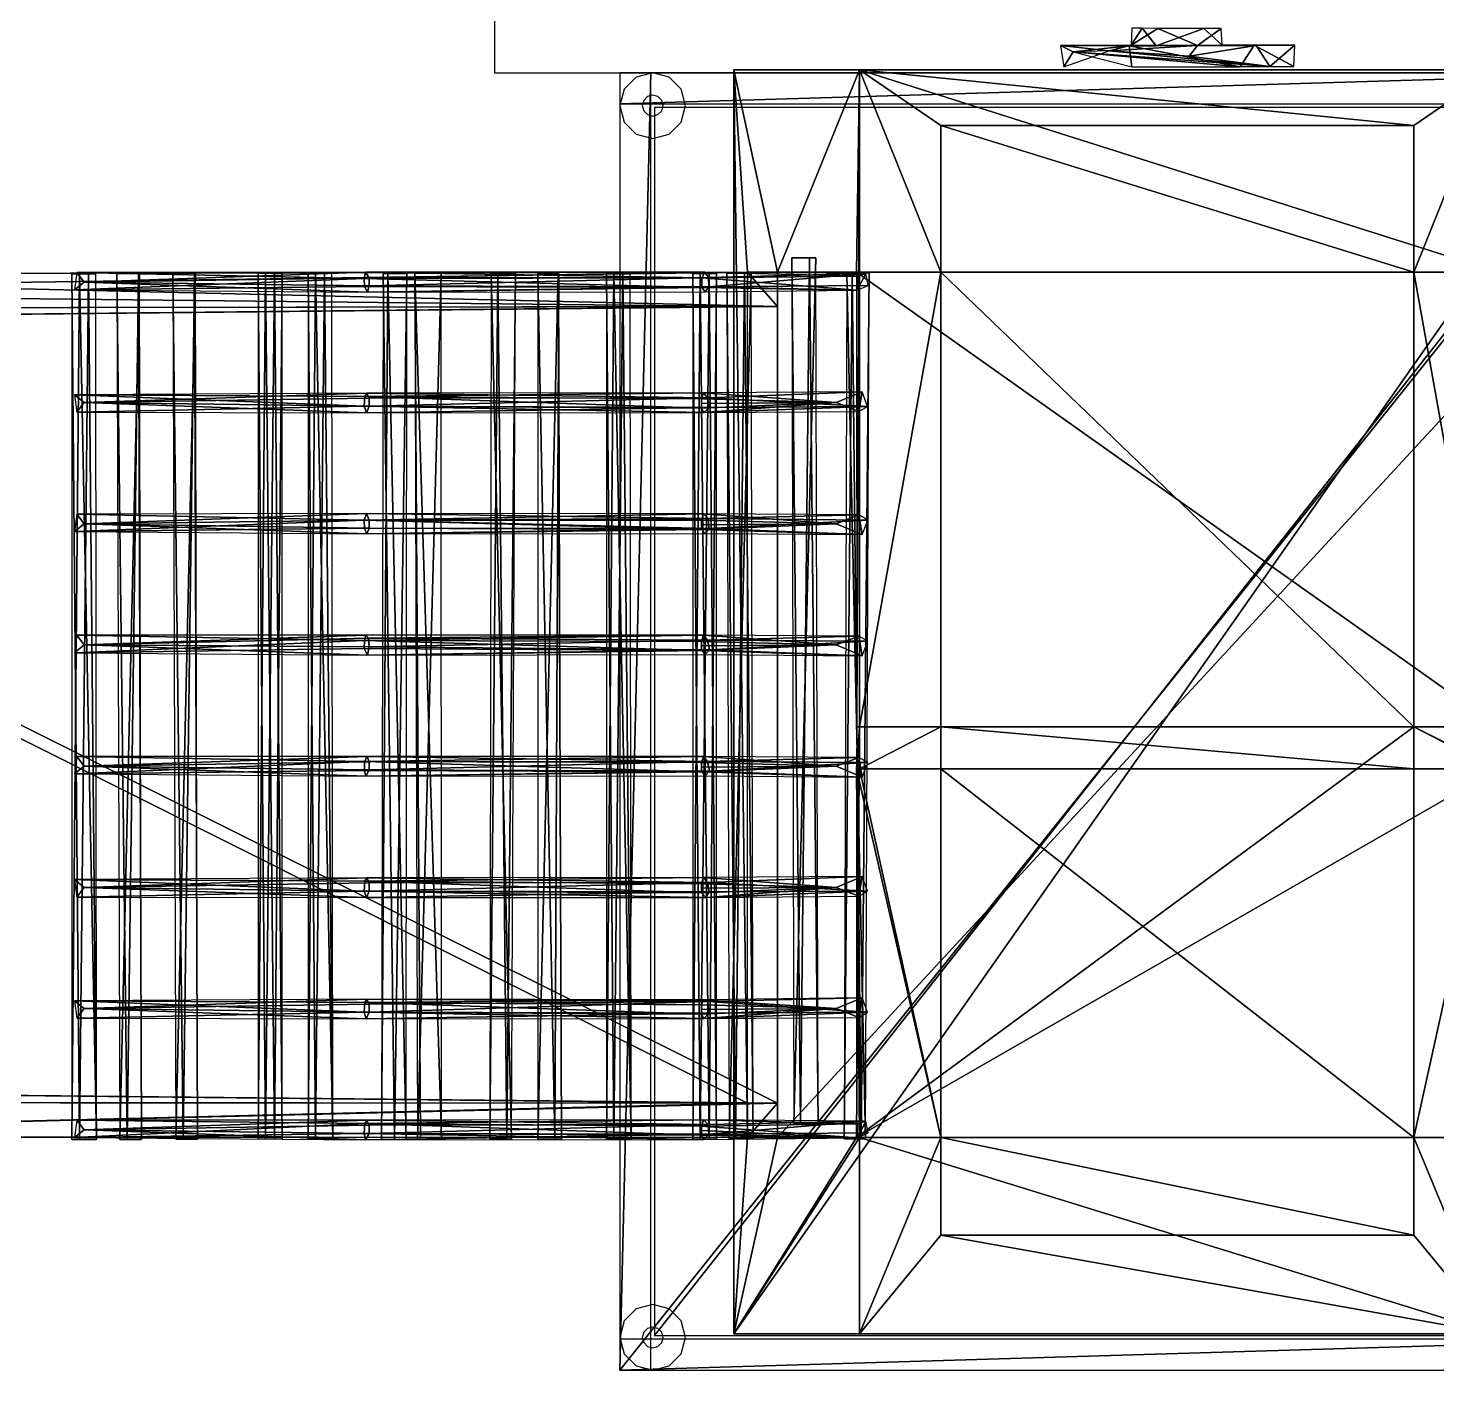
# Model space of a CAD drawing. Units: millimetres at full size, sheet at 1:50. Extents: x -9750 to 9750, y -6680 to 6675.
# Drawn here: x -2344 to -1529, y 249 to 1039 of the extents above; entities that cross this region are included whole.
import ezdxf

# ---------------------------------------------------------------- set-up
doc = ezdxf.new("R2010")
doc.units = ezdxf.units.MM
doc.header["$LTSCALE"] = 50
doc.layers.add('0-9_部品実装', color=7, linetype='Continuous')
doc.layers.add('0-A_汎用オブジェクト（実装）', color=4, linetype='Continuous')

msp = doc.modelspace()

# ---------------------------------------------------------------- wipeouts: each hides what was drawn before it
msp.add_wipeout([(-3365.77, 3792.05), (-3365.77, -1764.95), (296.23, -1764.95), (296.23, -1764.95)])

# ---------------------------------------------------------------- next in the draw order: wipeouts: each hides what was drawn before it
msp.add_wipeout([(-3365.77, 3792.05), (296.23, -1764.95), (296.23, 3792.05), (296.23, 3792.05)])

# ---------------------------------------------------------------- next in the draw order: linework, layer by layer
at = {"layer": '0-A_汎用オブジェクト（実装）'}
for p, q in [((-1999.24, 1003.96), (-2001.79, 994.46)), ((-1999.24, 1003.96), (-2001.79, 994.46)), ((-1963.79, 994.46), (-1966.33, 1003.96)), ((-1963.79, 994.46), (-1966.33, 1003.96)), ((-2001.79, 995.46), (-1401.79, 995.46)), ((-2001.79, 995.46), (-1401.79, 995.46)), ((-2001.79, 995.46), (-1401.79, 995.46)), ((-2001.79, 995.46), (-1401.79, 995.46)), ((-2001.79, 994.46), (-1999.24, 984.96)), ((-2001.79, 994.46), (-1999.24, 984.96)), ((-1987.98, 997.46), (-1988.79, 994.46)), ((-1988.79, 994.46), (-1987.98, 991.46)), ((-1985.79, 999.66), (-1987.98, 997.46)), ((-1982.79, 1000.46), (-1985.79, 999.66)), ((-1979.79, 999.66), (-1982.79, 1000.46)), ((-1979.79, 999.66), (-1982.79, 1000.46)), ((-1977.59, 997.46), (-1979.79, 999.66)), ((-1977.59, 997.46), (-1979.79, 999.66)), ((-1976.79, 994.46), (-1977.59, 997.46)), ((-1976.79, 994.46), (-1977.59, 997.46)), ((-1977.59, 991.46), (-1976.79, 994.46)), ((-1966.33, 984.96), (-1963.79, 994.46)), ((-1966.33, 984.96), (-1963.79, 994.46)), ((-1982.79, 988.46), (-1979.79, 989.27)), ((-1421.79, 993.46), (-1981.79, 993.46)), ((-1981.79, 993.46), (-1981.79, 283.46)), ((-1421.79, 993.46), (-1981.79, 993.46)), ((-1981.79, 993.46), (-1981.79, 283.46)), ((-1979.79, 989.27), (-1977.59, 991.46)), ((-1999.24, 984.96), (-1992.29, 978.01)), ((-1999.24, 984.96), (-1992.29, 978.01)), ((-1992.29, 978.01), (-1982.79, 975.46)), ((-1982.79, 975.46), (-1973.29, 978.01)), ((-1973.29, 978.01), (-1966.33, 984.96)), ((-1973.29, 978.01), (-1966.33, 984.96)), ((-1816.2, 982.9), (-1816.2, 898.28)), ((-1542.67, 898.28), (-1542.67, 982.9)), ((-1902.34, 906.53), (-1888.41, 906.53)), ((-2318.54, 897.29), (-2304.77, 897.29)), ((-2304.77, 897.29), (-2318.54, 897.29)), ((-2279.41, 897.29), (-2292.63, 897.29)), ((-2247.09, 897.39), (-2260.3, 897.39)), ((-2210.87, 897.7), (-2197.1, 897.7)), ((-2197.1, 897.7), (-2210.87, 897.7)), ((-2182, 897.7), (-2168.23, 897.7)), ((-2168.23, 897.7), (-2182, 897.7)), ((-2124.9, 897.29), (-2138.59, 897.29)), ((-2062.2, 897.39), (-2076.13, 897.39)), ((-2049.15, 897.39), (-2037.09, 897.39)), ((-2009.49, 897.39), (-1995.72, 897.39)), ((-1995.72, 897.39), (-2009.49, 897.39)), ((-1959.62, 897.39), (-1945.85, 897.39)), ((-1945.85, 897.39), (-1959.62, 897.39)), ((-1939.88, 897.7), (-1925.95, 897.7)), ((-1857.6, 897.7), (-1870.59, 897.7)), ((-1542.67, 898.28), (-1816.2, 898.28)), ((-1863.13, 635.42), (-1542.67, 635.42)), ((-1887.17, 406.17), (-1901.1, 406.17)), ((-2290.88, 396.92), (-2278.32, 396.92)), ((-2258.55, 397.03), (-2245.99, 397.03)), ((-2210.87, 397.33), (-2201.39, 397.33)), ((-2206.57, 397.33), (-2197.1, 397.33)), ((-2125.31, 396.92), (-2139.68, 396.92)), ((-2104.9, 397.02), (-2118.77, 397.02)), ((-2064.49, 397.02), (-2077, 397.02)), ((-2035.57, 397.02), (-2049.21, 397.02)), ((-1995.25, 397.02), (-2009.49, 397.02)), ((-1945.85, 397.02), (-1955.32, 397.02)), ((-1924.71, 397.33), (-1938.64, 397.33)), ((-1910.66, 397.91), (-1448.2, 397.91)), ((-1859.84, 397.33), (-1872.08, 397.33)), ((-1493.93, 397.91), (-1864.93, 397.91)), ((-1982.79, 301.46), (-1992.29, 298.92)), ((-1973.29, 298.92), (-1982.79, 301.46)), ((-1973.29, 298.92), (-1982.79, 301.46)), ((-1966.33, 291.96), (-1973.29, 298.92)), ((-1966.33, 291.96), (-1973.29, 298.92)), ((-1999.24, 291.96), (-2001.79, 282.46)), ((-1987.98, 285.46), (-1988.79, 282.46)), ((-1987.98, 285.46), (-1988.79, 282.46)), ((-1985.79, 287.66), (-1987.98, 285.46)), ((-1963.79, 282.46), (-1966.33, 291.96)), ((-1963.79, 282.46), (-1966.33, 291.96)), ((-2001.79, 282.46), (-1999.24, 272.96)), ((-1401.79, 281.46), (-2001.79, 281.46)), ((-1401.79, 281.46), (-2001.79, 281.46)), ((-2001.79, 281.46), (-2001.79, 263.46)), ((-2001.79, 281.46), (-2001.79, 263.46)), ((-2001.79, 281.46), (-2001.79, 263.46)), ((-2001.79, 281.46), (-2001.79, 263.46)), ((-1401.79, 281.46), (-2001.79, 281.46)), ((-1401.79, 281.46), (-2001.79, 281.46)), ((-1988.79, 282.46), (-1987.98, 279.46)), ((-1982.79, 276.46), (-1979.79, 277.27)), ((-1981.79, 283.46), (-1421.79, 283.46)), ((-1981.79, 283.46), (-1421.79, 283.46)), ((-1979.79, 277.27), (-1977.59, 279.46)), ((-1979.79, 277.27), (-1977.59, 279.46)), ((-1977.59, 279.46), (-1976.79, 282.46)), ((-1966.33, 272.96), (-1963.79, 282.46)), ((-1966.33, 272.96), (-1963.79, 282.46)), ((-1423, 284.52), (-1935.86, 284.52)), ((-1935.86, 284.52), (-1495.73, 284.52)), ((-1423, 284.52), (-1935.86, 284.52)), ((-1999.24, 272.96), (-1992.29, 266.01)), ((-1973.29, 266.01), (-1966.33, 272.96)), ((-1973.29, 266.01), (-1966.33, 272.96)), ((-2001.79, 263.46), (-1983.79, 263.46)), ((-2001.79, 263.46), (-1983.79, 263.46)), ((-2001.79, 263.46), (-1401.79, 263.46)), ((-2001.79, 263.46), (-1401.79, 263.46)), ((-2001.79, 263.46), (-1983.79, 263.46)), ((-2001.79, 263.46), (-1401.79, 263.46)), ((-2001.79, 263.46), (-1401.79, 263.46)), ((-2001.79, 263.46), (-1983.79, 263.46)), ((-1992.29, 266.01), (-1982.79, 263.46)), ((-1992.29, 266.01), (-1982.79, 263.46)), ((-1982.79, 263.46), (-1973.29, 266.01)), ((-1982.79, 263.46), (-1973.29, 266.01))]:
    msp.add_line(p, q, dxfattribs=at)
for points in [[(-1987.98, 997.46), (-1988.79, 994.46), (-1987.98, 991.46), (-1985.79, 989.27)], [(-1982.79, 1000.46), (-1985.79, 999.66), (-1987.98, 997.46)], [(-1979.79, 989.27), (-1977.59, 991.46), (-1976.79, 994.46)], [(-1987.98, 991.46), (-1985.79, 989.27), (-1982.79, 988.46)], [(-1985.79, 989.27), (-1982.79, 988.46), (-1979.79, 989.27)], [(-1992.29, 978.01), (-1982.79, 975.46), (-1973.29, 978.01)], [(-2304.3, 396.92), (-2304.77, 897.29), (-2309.06, 897.29), (-2304.3, 396.92), (-2318.54, 396.92)], [(-2167.77, 397.33), (-2172.53, 897.7), (-2177.71, 397.33), (-2167.77, 397.33), (-2182, 397.33)], [(-1950.14, 397.02), (-1959.62, 397.02), (-1950.14, 397.02), (-1955.32, 897.39), (-1959.62, 397.02)], [(-1864.93, 898.28), (-1448.2, 898.28), (-1910.66, 898.28)], [(-1448.2, 397.91), (-1493.93, 397.91), (-1423, 284.52), (-1448.2, 397.91), (-1864.93, 397.91)], [(-1863.13, 397.91), (-1493.93, 397.91), (-1495.73, 397.91), (-1423, 284.52), (-1493.93, 397.91)], [(-1982.79, 301.46), (-1992.29, 298.92), (-1999.24, 291.96)], [(-1992.29, 298.92), (-1999.24, 291.96), (-2001.79, 282.46)], [(-1982.79, 288.46), (-1985.79, 287.66), (-1987.98, 285.46)], [(-1979.79, 287.66), (-1982.79, 288.46), (-1985.79, 287.66)], [(-1977.59, 285.46), (-1979.79, 287.66), (-1982.79, 288.46)], [(-1976.79, 282.46), (-1977.59, 285.46), (-1979.79, 287.66)], [(-1977.59, 279.46), (-1976.79, 282.46), (-1977.59, 285.46)], [(-2001.79, 282.46), (-1999.24, 272.96), (-1992.29, 266.01)], [(-1988.79, 282.46), (-1987.98, 279.46), (-1985.79, 277.27)], [(-1987.98, 279.46), (-1985.79, 277.27), (-1982.79, 276.46)], [(-1985.79, 277.27), (-1982.79, 276.46), (-1979.79, 277.27)]]:
    msp.add_lwpolyline(points, dxfattribs=at)
for points in [[(-1421.79, 993.46), (-1981.79, 283.46), (-1421.79, 283.46)], [(-1421.79, 993.46), (-1981.79, 993.46), (-1981.79, 283.46)], [(-1421.79, 993.46), (-1981.79, 283.46), (-1421.79, 283.46)], [(-1421.79, 993.46), (-1981.79, 993.46), (-1981.79, 283.46)], [(-1542.67, 898.28), (-1816.2, 982.9), (-1816.2, 898.28)], [(-1542.67, 898.28), (-1542.67, 982.9), (-1816.2, 982.9)], [(-1897.34, 406.17), (-1892.16, 906.53), (-1902.34, 906.53)], [(-1901.1, 406.17), (-1888.41, 906.53), (-1902.34, 906.53)], [(-1897.34, 406.17), (-1902.34, 906.53), (-1901.1, 406.17)], [(-1901.1, 406.17), (-1887.17, 406.17), (-1888.41, 906.53)], [(-1887.17, 406.17), (-1892.16, 906.53), (-1897.34, 406.17)], [(-1887.17, 406.17), (-1888.41, 906.53), (-1892.16, 906.53)], [(-2728.34, 887.05), (-1927.94, 878.26), (-1927.94, 898.28)], [(-2711.27, 897.11), (-2728.34, 887.05), (-1927.94, 898.28)], [(-1910.66, 878.26), (-1910.66, 898.28), (-2711.27, 897.11)], [(-2711.27, 897.11), (-1910.66, 898.28), (-1927.94, 898.28)], [(-1910.66, 878.26), (-2711.27, 897.11), (-2711.27, 877.1)], [(-2314.24, 396.92), (-2309.06, 897.29), (-2318.54, 897.29)], [(-2314.24, 396.92), (-2318.54, 897.29), (-2318.54, 396.92)], [(-2318.54, 396.92), (-2304.3, 396.92), (-2314.24, 897.29), (-2318.54, 396.92), (-2314.24, 897.29), (-2318.54, 897.29)], [(-2311.48, 892.42), (-2315.71, 898.04), (-2317.15, 887.93)], [(-2149.54, 894.53), (-2317.15, 887.93), (-2149.4, 889.84), (-2149.54, 894.53), (-2315.71, 898.04), (-2317.15, 887.93)], [(-2148.85, 898.28), (-2315.71, 898.04), (-2311.48, 892.42)], [(-2149.54, 894.53), (-2148.85, 898.28), (-2315.71, 898.04)], [(-2304.3, 396.92), (-2309.06, 897.29), (-2314.24, 396.92)], [(-2304.3, 396.92), (-2304.77, 897.29), (-2314.24, 897.29)], [(-2148.85, 898.28), (-2311.48, 892.42), (-2146.78, 895)], [(-2290.88, 396.92), (-2279.41, 897.29), (-2292.63, 897.29)], [(-2290.88, 396.92), (-2286.57, 396.92), (-2292.63, 897.29)], [(-2286.57, 396.92), (-2280.09, 897.29), (-2292.63, 897.29)], [(-2278.32, 396.92), (-2279.41, 897.29), (-2290.88, 396.92)], [(-2286.57, 396.92), (-2278.32, 396.92), (-2280.09, 897.29)], [(-2278.32, 396.92), (-2279.41, 897.29), (-2280.09, 897.29)], [(-2258.55, 397.03), (-2247.09, 897.39), (-2260.3, 897.39)], [(-2254.25, 397.03), (-2247.77, 897.39), (-2260.3, 897.39)], [(-2258.55, 397.03), (-2254.25, 397.03), (-2260.3, 897.39)], [(-2245.99, 397.03), (-2247.09, 897.39), (-2258.55, 397.03)], [(-2254.25, 397.03), (-2245.99, 397.03), (-2247.77, 897.39)], [(-2245.99, 397.03), (-2247.09, 897.39), (-2247.77, 897.39)], [(-2206.57, 397.33), (-2201.39, 897.7), (-2210.87, 897.7)], [(-2206.57, 397.33), (-2210.87, 897.7), (-2210.87, 397.33)], [(-2210.87, 397.33), (-2206.57, 897.7), (-2210.87, 897.7)], [(-2210.87, 397.33), (-2201.39, 397.33), (-2206.57, 897.7)], [(-2197.1, 397.33), (-2201.39, 897.7), (-2206.57, 397.33)], [(-2201.39, 397.33), (-2197.1, 897.7), (-2206.57, 897.7)], [(-2197.1, 397.33), (-2197.1, 897.7), (-2201.39, 897.7)], [(-2201.39, 397.33), (-2197.1, 397.33), (-2197.1, 897.7)], [(-2177.71, 397.33), (-2172.53, 897.7), (-2182, 897.7)], [(-2177.71, 397.33), (-2182, 897.7), (-2182, 397.33)], [(-2182, 397.33), (-2167.77, 397.33), (-2177.71, 897.7)], [(-2182, 397.33), (-2177.71, 897.7), (-2182, 897.7)], [(-2167.77, 397.33), (-2168.23, 897.7), (-2177.71, 897.7)], [(-2167.77, 397.33), (-2168.23, 897.7), (-2172.53, 897.7)], [(-2148.85, 898.28), (-1954.41, 894.99), (-1952.72, 898.26), (-2148.85, 898.28), (-2149.54, 894.53), (-1954.41, 894.99)], [(-2146.78, 895), (-1950.59, 895.02), (-1952.72, 898.26), (-2146.78, 895), (-1952.72, 898.26), (-2148.85, 898.28)], [(-2131.98, 396.92), (-2138.59, 897.29), (-2139.68, 396.92)], [(-2139.68, 396.92), (-2135.98, 897.29), (-2138.59, 897.29)], [(-2139.68, 396.92), (-2125.31, 396.92), (-2135.98, 897.29)], [(-2131.98, 396.92), (-2124.9, 897.29), (-2138.59, 897.29)], [(-2125.31, 396.92), (-2124.9, 897.29), (-2135.98, 897.29)], [(-2125.31, 396.92), (-2124.9, 897.29), (-2131.98, 396.92)], [(-2104.9, 397.02), (-2120.3, 897.39), (-2117.13, 397.02)], [(-2104.9, 397.02), (-2105.12, 897.39), (-2120.3, 897.39)], [(-2118.77, 397.02), (-2105.12, 897.39), (-2120.3, 897.39)], [(-2117.13, 397.02), (-2120.3, 897.39), (-2118.77, 397.02)], [(-2118.77, 397.02), (-2104.9, 397.02), (-2105.12, 897.39)], [(-2076.13, 897.39), (-2077, 397.02), (-2064.49, 397.02)], [(-2077, 397.02), (-2072.37, 897.39), (-2076.13, 897.39)], [(-2077, 397.02), (-2067.2, 397.02), (-2072.37, 897.39)], [(-2064.49, 397.02), (-2062.2, 897.39), (-2076.13, 897.39)], [(-2067.2, 397.02), (-2064.49, 397.02), (-2062.2, 897.39), (-2067.2, 397.02), (-2062.2, 897.39), (-2072.37, 897.39)], [(-2039.34, 397.02), (-2037.09, 897.39), (-2049.15, 897.39), (-2039.34, 397.02), (-2049.15, 897.39), (-2049.21, 397.02)], [(-2049.21, 397.02), (-2035.57, 397.02), (-2037.36, 897.39)], [(-2049.21, 397.02), (-2037.36, 897.39), (-2049.15, 897.39)], [(-2037.09, 897.39), (-2039.34, 397.02), (-2035.57, 397.02)], [(-2035.57, 397.02), (-2037.09, 897.39), (-2037.36, 897.39)], [(-2005.19, 397.02), (-2000.02, 897.39), (-2009.49, 897.39)], [(-2005.19, 397.02), (-2009.49, 897.39), (-2009.49, 397.02)], [(-2009.49, 397.02), (-1995.25, 397.02), (-2005.2, 897.39), (-2009.49, 397.02), (-2005.2, 897.39), (-2009.49, 897.39)], [(-1995.25, 397.02), (-1995.72, 897.39), (-2005.2, 897.39)], [(-1995.25, 397.02), (-2000.02, 897.39), (-2005.19, 397.02)], [(-1995.25, 397.02), (-1995.72, 897.39), (-2000.02, 897.39)], [(-1955.32, 397.02), (-1950.14, 897.39), (-1959.62, 897.39)], [(-1955.32, 397.02), (-1959.62, 897.39), (-1959.62, 397.02)], [(-1959.62, 397.02), (-1955.32, 897.39), (-1959.62, 897.39)], [(-1945.85, 397.02), (-1950.14, 897.39), (-1955.32, 397.02)], [(-1950.14, 397.02), (-1945.85, 897.39), (-1955.32, 897.39)], [(-1864.46, 895.91), (-1952.72, 898.26), (-1954.41, 894.99)], [(-1864.61, 887.7), (-1864.46, 895.91), (-1954.41, 894.99)], [(-1859.51, 897.43), (-1952.72, 898.26), (-1950.59, 895.02), (-1859.51, 897.43), (-1950.59, 895.02), (-1950.42, 889.79)], [(-1864.46, 895.91), (-1859.51, 897.43), (-1952.72, 898.26)], [(-1858.24, 890.57), (-1859.51, 897.43), (-1950.42, 889.79)], [(-1945.85, 397.02), (-1945.85, 897.39), (-1950.14, 897.39)], [(-1950.14, 397.02), (-1945.85, 397.02), (-1945.85, 897.39)], [(-1934.88, 397.33), (-1929.7, 897.7), (-1939.88, 897.7)], [(-1934.88, 397.33), (-1939.88, 897.7), (-1938.64, 397.33)], [(-1938.64, 397.33), (-1925.95, 897.7), (-1939.88, 897.7), (-1938.64, 397.33), (-1924.71, 397.33), (-1925.95, 897.7)], [(-1924.71, 397.33), (-1929.7, 897.7), (-1934.88, 397.33)], [(-1924.71, 397.33), (-1925.95, 897.7), (-1929.7, 897.7)], [(-1910.66, 878.26), (-1927.94, 898.28), (-1927.94, 878.26)], [(-1910.66, 878.26), (-1910.66, 898.28), (-1927.94, 898.28)], [(-1448.2, 898.28), (-1910.66, 397.91), (-1448.2, 397.91)], [(-1448.2, 898.28), (-1910.66, 898.28), (-1910.66, 397.91)], [(-1859.84, 397.33), (-1857.6, 897.7), (-1870.59, 897.7), (-1859.84, 397.33), (-1870.59, 897.7), (-1872.08, 397.33)], [(-1872.08, 397.33), (-1862.35, 397.33), (-1867.53, 897.7)], [(-1872.08, 397.33), (-1867.53, 897.7), (-1870.59, 897.7)], [(-1862.35, 397.33), (-1857.6, 897.7), (-1867.53, 897.7)], [(-1493.93, 635.42), (-1864.93, 898.28), (-1864.8, 635.42), (-1493.93, 635.42), (-1493.93, 898.28), (-1864.93, 898.28)], [(-1859.51, 897.43), (-1864.61, 887.7), (-1858.24, 890.57), (-1859.51, 897.43), (-1864.46, 895.91), (-1864.61, 887.7)], [(-1863.13, 635.42), (-1816.2, 635.42), (-1816.2, 898.28)], [(-1862.35, 397.33), (-1859.84, 397.33), (-1857.6, 897.7)], [(-1542.67, 635.42), (-1542.67, 898.28), (-1816.2, 898.28)], [(-1542.67, 635.42), (-1816.2, 898.28), (-1816.2, 635.42)], [(-1542.67, 898.28), (-1542.67, 635.42), (-1495.73, 635.42)], [(-2147.65, 886.56), (-2146.73, 890.31), (-2311.48, 892.42), (-2147.65, 886.56), (-1950.42, 889.79), (-2146.73, 890.31), (-2147.65, 886.56), (-1952.47, 886.9), (-1950.42, 889.79), (-2147.65, 886.56), (-2311.48, 892.42), (-2317.15, 887.93)], [(-2149.4, 889.84), (-2317.15, 887.93), (-2147.65, 886.56)], [(-2146.78, 895), (-2311.48, 892.42), (-2146.73, 890.31)], [(-2149.54, 894.53), (-1954.39, 889.24), (-1954.41, 894.99)], [(-2149.54, 894.53), (-2149.4, 889.84), (-1954.39, 889.24)], [(-1954.39, 889.24), (-2149.4, 889.84), (-2147.65, 886.56)], [(-1954.39, 889.24), (-2147.65, 886.56), (-1952.47, 886.9)], [(-2146.73, 890.31), (-1950.59, 895.02), (-2146.78, 895)], [(-2146.73, 890.31), (-1950.42, 889.79), (-1950.59, 895.02)], [(-1864.61, 887.7), (-1954.41, 894.99), (-1954.39, 889.24)], [(-1864.61, 887.7), (-1954.39, 889.24), (-1952.47, 886.9)], [(-1950.42, 889.79), (-1952.47, 886.9), (-1864.61, 887.7)], [(-1950.42, 889.79), (-1864.61, 887.7), (-1858.24, 890.57)], [(-1927.94, 878.26), (-2728.34, 887.05), (-2711.27, 877.1)], [(-1927.95, 417.92), (-1927.94, 878.26), (-2827.23, 868.78)], [(-1927.94, 878.26), (-2814.08, 869.18), (-2827.23, 868.78)], [(-1910.67, 417.92), (-1910.66, 878.26), (-2814.08, 869.18)], [(-1927.94, 878.26), (-2814.08, 869.18), (-1910.66, 878.26)], [(-1927.94, 878.26), (-2711.27, 877.1), (-1910.66, 878.26)], [(-1927.95, 417.92), (-2827.23, 868.78), (-2827.1, 427.34)], [(-1910.67, 417.92), (-1927.95, 417.92), (-1927.94, 397.91), (-1910.67, 417.92), (-2814.08, 869.18), (-2814.6, 427.18)], [(-2147.99, 828.32), (-2149.27, 826.37), (-1953.43, 828.49), (-2147.99, 828.32), (-2317.15, 827.29), (-2149.27, 826.37)], [(-2147.99, 828.32), (-2311.48, 822.81), (-2146.78, 825.38), (-2147.99, 828.32), (-2317.15, 827.29), (-2311.48, 822.81)], [(-2311.48, 822.81), (-2317.15, 827.29), (-2315.71, 817.18)], [(-2149.54, 820.7), (-2315.71, 817.18), (-2148.28, 816.96), (-2149.54, 820.7), (-2149.27, 826.37), (-2317.15, 827.29)], [(-2149.54, 820.7), (-2317.15, 827.29), (-2315.71, 817.18)], [(-2148.28, 816.96), (-2311.48, 822.81), (-2315.71, 817.18), (-2148.28, 816.96), (-2146.73, 820.7), (-2311.48, 822.81)], [(-2146.78, 825.38), (-2311.48, 822.81), (-2146.73, 820.7)], [(-1954.48, 819.64), (-2149.27, 826.37), (-2149.54, 820.7)], [(-1954.49, 824.91), (-1953.43, 828.49), (-2149.27, 826.37)], [(-1954.48, 819.64), (-1954.49, 824.91), (-2149.27, 826.37)], [(-1953.43, 828.49), (-2147.99, 828.32), (-1951.01, 825.6)], [(-1951.01, 825.6), (-2147.99, 828.32), (-2146.78, 825.38)], [(-1951.01, 825.6), (-2146.78, 825.38), (-2146.73, 820.7)], [(-1950.03, 819.99), (-1951.01, 825.6), (-2146.73, 820.7)], [(-1876.66, 822.81), (-1954.49, 824.91), (-1954.65, 822.3)], [(-1876.66, 822.81), (-1954.65, 822.3), (-1954.48, 819.64)], [(-1876.66, 822.81), (-1953.43, 828.49), (-1954.49, 824.91)], [(-1876.66, 822.81), (-1954.48, 819.64), (-1953.17, 817.09)], [(-1861.65, 829.09), (-1953.43, 828.49), (-1951.01, 825.6)], [(-1876.66, 822.81), (-1861.65, 829.09), (-1953.43, 828.49)], [(-1876.66, 822.81), (-1953.17, 817.09), (-1863.57, 817.72)], [(-1861.65, 829.09), (-1951.01, 825.6), (-1858.51, 820.64)], [(-1858.51, 820.64), (-1951.01, 825.6), (-1950.03, 819.99)], [(-1863.57, 817.72), (-1861.65, 829.09), (-1876.66, 822.81)], [(-1863.57, 817.72), (-1858.51, 820.64), (-1861.65, 829.09)], [(-2149.54, 820.7), (-2148.28, 816.96), (-1953.17, 817.09)], [(-2149.54, 820.7), (-1953.17, 817.09), (-1954.48, 819.64)], [(-1950.03, 819.99), (-2146.73, 820.7), (-2148.28, 816.96)], [(-1953.17, 817.09), (-1950.03, 819.99), (-2148.28, 816.96)], [(-1858.51, 820.64), (-1950.03, 819.99), (-1953.17, 817.09)], [(-1863.57, 817.72), (-1858.51, 820.64), (-1953.17, 817.09)], [(-2311.48, 752.75), (-2315.71, 758.37), (-2317.15, 748.26)], [(-2149.54, 754.86), (-2315.71, 758.37), (-2317.15, 748.26)], [(-2148.25, 758.6), (-2311.48, 752.75), (-2146.73, 754.86), (-2148.25, 758.6), (-2315.71, 758.37), (-2311.48, 752.75)], [(-2149.54, 754.86), (-2148.25, 758.6), (-2315.71, 758.37)], [(-1953.43, 758.44), (-2148.25, 758.6), (-2149.54, 754.86)], [(-1954.49, 754.85), (-1953.43, 758.44), (-2149.54, 754.86)], [(-1950.68, 755.83), (-2148.25, 758.6), (-2146.73, 754.86)], [(-1953.43, 758.44), (-2148.25, 758.6), (-1950.68, 755.83)], [(-1876.66, 752.75), (-1953.43, 758.44), (-1954.49, 754.85)], [(-1876.66, 752.75), (-1863.57, 757.84), (-1953.43, 758.44)], [(-1863.57, 757.84), (-1953.43, 758.44), (-1950.68, 755.83)], [(-1863.57, 757.84), (-1950.68, 755.83), (-1858.49, 754.92)], [(-1876.66, 752.75), (-1861.65, 746.47), (-1863.57, 757.84)], [(-1858.49, 754.92), (-1863.57, 757.84), (-1861.65, 746.47)], [(-2149.54, 754.86), (-2317.15, 748.26), (-2149.4, 750.17)], [(-2148.09, 746.91), (-1952.47, 747.23), (-1950.42, 750.12), (-2148.09, 746.91), (-2311.48, 752.75), (-2317.15, 748.26), (-2148.09, 746.91), (-2146.78, 750.18), (-2311.48, 752.75), (-2148.09, 746.91), (-1950.42, 750.12), (-2146.78, 750.18)], [(-2149.4, 750.17), (-2317.15, 748.26), (-2148.09, 746.91)], [(-2146.78, 750.18), (-2146.73, 754.86), (-2311.48, 752.75)], [(-2149.54, 754.86), (-2149.4, 750.17), (-1954.48, 749.47)], [(-2149.54, 754.86), (-1954.48, 749.47), (-1954.49, 754.85)], [(-1954.48, 749.47), (-2149.4, 750.17), (-2148.09, 746.91)], [(-1954.48, 749.47), (-2148.09, 746.91), (-1952.47, 747.23)], [(-1950.42, 750.12), (-2146.73, 754.86), (-2146.78, 750.18)], [(-1950.68, 755.83), (-2146.73, 754.86), (-1950.42, 750.12)], [(-1876.66, 752.75), (-1954.49, 754.85), (-1954.65, 752.24)], [(-1876.66, 752.75), (-1954.65, 752.24), (-1954.48, 749.47)], [(-1876.66, 752.75), (-1954.48, 749.47), (-1861.65, 746.47)], [(-1861.65, 746.47), (-1954.48, 749.47), (-1952.47, 747.23), (-1861.65, 746.47), (-1950.42, 750.12), (-1952.47, 747.23)], [(-1858.49, 754.92), (-1950.68, 755.83), (-1950.42, 750.12)], [(-1861.65, 746.47), (-1858.49, 754.92), (-1950.42, 750.12)], [(-2311.48, 682.69), (-2315.71, 688.31), (-2317.15, 678.21)], [(-2149.4, 685.27), (-2315.71, 688.31), (-2317.15, 678.21)], [(-2149.54, 680.59), (-2149.4, 685.27), (-2317.15, 678.21), (-2149.54, 680.59), (-2317.15, 678.21), (-2147.59, 676.85)], [(-2311.48, 682.69), (-2148.71, 688.38), (-2315.71, 688.31), (-2311.48, 682.69), (-2147.12, 686.61), (-2148.71, 688.38)], [(-2149.4, 685.27), (-2148.71, 688.38), (-2315.71, 688.31)], [(-2147.12, 686.61), (-2311.48, 682.69), (-2146.62, 681.6)], [(-1954.48, 679.41), (-2149.4, 685.27), (-2149.54, 680.59)], [(-1953.43, 688.38), (-2148.71, 688.38), (-2149.4, 685.27)], [(-1954.49, 684.8), (-1953.43, 688.38), (-2149.4, 685.27)], [(-1954.48, 679.41), (-1954.49, 684.8), (-2149.4, 685.27)], [(-1953.43, 688.38), (-2148.71, 688.38), (-2147.12, 686.61), (-1953.43, 688.38), (-2147.12, 686.61), (-1951.01, 685.49)], [(-1951.01, 685.49), (-2147.12, 686.61), (-2146.62, 681.6)], [(-1950.03, 679.88), (-1951.01, 685.49), (-2146.62, 681.6)], [(-1876.66, 682.69), (-1954.49, 684.8), (-1954.65, 682.19)], [(-1876.66, 682.69), (-1953.43, 688.38), (-1954.49, 684.8)], [(-1863.57, 687.78), (-1953.43, 688.38), (-1951.01, 685.49)], [(-1876.66, 682.69), (-1863.57, 687.78), (-1953.43, 688.38)], [(-1863.57, 687.78), (-1951.01, 685.49), (-1858.49, 684.86)], [(-1858.49, 684.86), (-1951.01, 685.49), (-1950.03, 679.88)], [(-1861.65, 676.41), (-1858.49, 684.86), (-1950.03, 679.88)], [(-1876.66, 682.69), (-1861.65, 676.41), (-1863.57, 687.78)], [(-1858.49, 684.86), (-1863.57, 687.78), (-1861.65, 676.41)], [(-2147.59, 676.85), (-2311.48, 682.69), (-2317.15, 678.21)], [(-2147.59, 676.85), (-2146.62, 681.6), (-2311.48, 682.69)], [(-1954.48, 679.41), (-2149.54, 680.59), (-2147.59, 676.85)], [(-1950.03, 679.88), (-2146.62, 681.6), (-2147.59, 676.85)], [(-1952.47, 677.18), (-1950.03, 679.88), (-2147.59, 676.85)], [(-1954.48, 679.41), (-2147.59, 676.85), (-1952.47, 677.18)], [(-1876.66, 682.69), (-1954.65, 682.19), (-1954.48, 679.41)], [(-1876.66, 682.69), (-1954.48, 679.41), (-1861.65, 676.41)], [(-1861.65, 676.41), (-1954.48, 679.41), (-1952.47, 677.18)], [(-1861.65, 676.41), (-1950.03, 679.88), (-1952.47, 677.18)], [(-1863.13, 635.42), (-1864.93, 611.19), (-1864.93, 397.91)], [(-1863.13, 611.19), (-1863.13, 635.42), (-1864.93, 611.19)], [(-1864.93, 611.19), (-1863.13, 635.42), (-1864.8, 635.42)], [(-1542.67, 635.42), (-1863.13, 635.42), (-1864.93, 397.91)], [(-1864.93, 397.91), (-1493.93, 611.19), (-1542.67, 635.42)], [(-1863.13, 611.19), (-1816.2, 635.42), (-1863.13, 635.42)], [(-1863.13, 611.19), (-1816.2, 611.19), (-1816.2, 635.42)], [(-1542.67, 611.19), (-1816.2, 635.42), (-1816.2, 611.19), (-1542.67, 611.19), (-1542.67, 635.42), (-1816.2, 635.42)], [(-1493.93, 611.19), (-1495.73, 635.42), (-1542.67, 635.42)], [(-1542.67, 635.42), (-1495.73, 611.19), (-1495.73, 635.42)], [(-1542.67, 635.42), (-1542.67, 611.19), (-1495.73, 611.19)], [(-2149.44, 615.33), (-2147.78, 618.33), (-2315.71, 618.26), (-2149.44, 615.33), (-2315.71, 618.26), (-2317.15, 608.15), (-2149.44, 615.33), (-2317.15, 608.15), (-2149.4, 610.06)], [(-2311.48, 612.64), (-2315.71, 618.26), (-2317.15, 608.15)], [(-2148.62, 606.8), (-2311.48, 612.64), (-2317.15, 608.15)], [(-2147.78, 618.33), (-2315.71, 618.26), (-2311.48, 612.64)], [(-2147.78, 618.33), (-2311.48, 612.64), (-2146.78, 615.21)], [(-2146.78, 615.21), (-2311.48, 612.64), (-2146.73, 610.53)], [(-2148.62, 606.8), (-1950.03, 609.82), (-2146.73, 610.53), (-2148.62, 606.8), (-2146.73, 610.53), (-2311.48, 612.64)], [(-1953.43, 618.32), (-2147.78, 618.33), (-2149.44, 615.33)], [(-1954.49, 614.74), (-1953.43, 618.32), (-2149.44, 615.33)], [(-2149.44, 615.33), (-2149.4, 610.06), (-1954.48, 609.35)], [(-2149.44, 615.33), (-1954.48, 609.35), (-1954.49, 614.74)], [(-1951.01, 615.43), (-2147.78, 618.33), (-2146.78, 615.21)], [(-1953.43, 618.32), (-2147.78, 618.33), (-1951.01, 615.43)], [(-1951.01, 615.43), (-2146.78, 615.21), (-2146.73, 610.53)], [(-1950.03, 609.82), (-1951.01, 615.43), (-2146.73, 610.53)], [(-1876.66, 612.64), (-1954.49, 614.74), (-1954.65, 612.13)], [(-1876.66, 612.64), (-1954.65, 612.13), (-1954.48, 609.35)], [(-1876.66, 612.64), (-1953.43, 618.32), (-1954.49, 614.74)], [(-1876.66, 612.64), (-1954.48, 609.35), (-1861.65, 606.36)], [(-1863.57, 617.72), (-1953.43, 618.32), (-1951.01, 615.43)], [(-1876.66, 612.64), (-1863.57, 617.72), (-1953.43, 618.32)], [(-1861.65, 606.36), (-1858.49, 614.81), (-1950.03, 609.82), (-1861.65, 606.36), (-1950.03, 609.82), (-1952.47, 607.12)], [(-1863.57, 617.72), (-1951.01, 615.43), (-1858.49, 614.81)], [(-1858.49, 614.81), (-1951.01, 615.43), (-1950.03, 609.82)], [(-1876.66, 612.64), (-1861.65, 606.36), (-1863.57, 617.72)], [(-1864.93, 397.91), (-1493.93, 397.91), (-1493.93, 611.19)], [(-1864.93, 611.19), (-1864.93, 397.91), (-1863.13, 397.91)], [(-1816.2, 397.91), (-1864.93, 611.19), (-1863.13, 397.91)], [(-1816.2, 397.91), (-1863.13, 611.19), (-1864.93, 611.19)], [(-1858.49, 614.81), (-1863.57, 617.72), (-1861.65, 606.36)], [(-1816.2, 397.91), (-1816.2, 611.19), (-1863.13, 611.19)], [(-1542.67, 397.91), (-1816.2, 611.19), (-1816.2, 397.91), (-1542.67, 397.91), (-1542.67, 611.19), (-1816.2, 611.19)], [(-1495.73, 611.19), (-1542.67, 397.91), (-1495.73, 397.91)], [(-1495.73, 611.19), (-1542.67, 611.19), (-1542.67, 397.91)], [(-2149.4, 610.06), (-2317.15, 608.15), (-2148.62, 606.8)], [(-1954.48, 609.35), (-2149.4, 610.06), (-2148.62, 606.8)], [(-2148.62, 606.8), (-1952.47, 607.12), (-1950.03, 609.82)], [(-1954.48, 609.35), (-2148.62, 606.8), (-1952.47, 607.12)], [(-1861.65, 606.36), (-1954.48, 609.35), (-1952.47, 607.12)], [(-2147.97, 548.09), (-2317.15, 547.07), (-2311.48, 542.58)], [(-2147.97, 548.09), (-2317.15, 547.07), (-2149.27, 546.14)], [(-2311.48, 542.58), (-2317.15, 547.07), (-2315.71, 536.96)], [(-2149.54, 540.47), (-2149.27, 546.14), (-2317.15, 547.07)], [(-2149.54, 540.47), (-2317.15, 547.07), (-2315.71, 536.96)], [(-2147.97, 548.09), (-2311.48, 542.58), (-2146.78, 545.16)], [(-1954.48, 539.42), (-2149.27, 546.14), (-2149.54, 540.47)], [(-2147.97, 548.09), (-2149.27, 546.14), (-1953.43, 548.27)], [(-1954.49, 544.68), (-1953.43, 548.27), (-2149.27, 546.14)], [(-1954.48, 539.42), (-1954.49, 544.68), (-2149.27, 546.14)], [(-1953.43, 548.27), (-2147.97, 548.09), (-1951.01, 545.38)], [(-1951.01, 545.38), (-2147.97, 548.09), (-2146.78, 545.16)], [(-1876.66, 542.58), (-1953.43, 548.27), (-1954.49, 544.68)], [(-1861.65, 548.86), (-1953.43, 548.27), (-1951.01, 545.38)], [(-1876.66, 542.58), (-1861.65, 548.86), (-1953.43, 548.27)], [(-1861.65, 548.86), (-1951.01, 545.38), (-1858.51, 540.42)], [(-1863.57, 537.5), (-1861.65, 548.86), (-1876.66, 542.58)], [(-1863.57, 537.5), (-1858.51, 540.42), (-1861.65, 548.86)], [(-2148.25, 536.73), (-2311.48, 542.58), (-2315.71, 536.96)], [(-2149.54, 540.47), (-2315.71, 536.96), (-2148.25, 536.73)], [(-2146.78, 545.16), (-2311.48, 542.58), (-2146.73, 540.47)], [(-2148.25, 536.73), (-2146.73, 540.47), (-2311.48, 542.58)], [(-2149.54, 540.47), (-1951.86, 536.75), (-1954.48, 539.42)], [(-2149.54, 540.47), (-2148.25, 536.73), (-1951.86, 536.75)], [(-1950.19, 539.92), (-2146.73, 540.47), (-2148.25, 536.73)], [(-1951.86, 536.75), (-1950.19, 539.92), (-2148.25, 536.73)], [(-1951.01, 545.38), (-2146.78, 545.16), (-2146.73, 540.47)], [(-1950.19, 539.92), (-1951.01, 545.38), (-2146.73, 540.47)], [(-1876.66, 542.58), (-1954.49, 544.68), (-1954.65, 542.08)], [(-1876.66, 542.58), (-1954.65, 542.08), (-1954.48, 539.42)], [(-1876.66, 542.58), (-1954.48, 539.42), (-1951.86, 536.75)], [(-1858.51, 540.42), (-1951.01, 545.38), (-1950.19, 539.92), (-1858.51, 540.42), (-1950.19, 539.92), (-1951.86, 536.75)], [(-1876.66, 542.58), (-1951.86, 536.75), (-1863.57, 537.5)], [(-1863.57, 537.5), (-1858.51, 540.42), (-1951.86, 536.75)], [(-2147.97, 478.04), (-2317.15, 477.01), (-2311.48, 472.53), (-2147.97, 478.04), (-2311.48, 472.53), (-2146.78, 475.1)], [(-2147.97, 478.04), (-2317.15, 477.01), (-2149.27, 476.09)], [(-2311.48, 472.53), (-2317.15, 477.01), (-2315.71, 466.91)], [(-2149.54, 470.42), (-2149.27, 476.09), (-2317.15, 477.01)], [(-2149.54, 470.42), (-2317.15, 477.01), (-2315.71, 466.91)], [(-2148.41, 466.68), (-2311.48, 472.53), (-2315.71, 466.91)], [(-2146.78, 475.1), (-2311.48, 472.53), (-2146.73, 470.42)], [(-2148.41, 466.68), (-2146.73, 470.42), (-2311.48, 472.53)], [(-1954.48, 469.36), (-2149.27, 476.09), (-2149.54, 470.42)], [(-2147.97, 478.04), (-2149.27, 476.09), (-1953.66, 477.54)], [(-1954.49, 474.63), (-1953.66, 477.54), (-2149.27, 476.09)], [(-1954.48, 469.36), (-1954.49, 474.63), (-2149.27, 476.09)], [(-1950.89, 476.57), (-2147.97, 478.04), (-2146.78, 475.1)], [(-1950.89, 476.57), (-1953.66, 477.54), (-2147.97, 478.04)], [(-2146.73, 470.42), (-1950.42, 469.9), (-1950.89, 476.57), (-2146.73, 470.42), (-1950.89, 476.57), (-2146.78, 475.1)], [(-1876.66, 472.53), (-1954.48, 469.36), (-1953.17, 466.81), (-1876.66, 472.53), (-1953.66, 477.54), (-1954.49, 474.63), (-1876.66, 472.53), (-1954.65, 472.02), (-1954.48, 469.36)], [(-1876.66, 472.53), (-1954.49, 474.63), (-1954.65, 472.02)], [(-1876.66, 472.53), (-1861.65, 478.81), (-1953.66, 477.54)], [(-1950.89, 476.57), (-1861.65, 478.81), (-1953.66, 477.54)], [(-1876.66, 472.53), (-1953.17, 466.81), (-1863.57, 467.44)], [(-1861.65, 478.81), (-1950.89, 476.57), (-1858.51, 470.36)], [(-1858.51, 470.36), (-1950.89, 476.57), (-1950.42, 469.9)], [(-1863.57, 467.44), (-1861.65, 478.81), (-1876.66, 472.53), (-1863.57, 467.44), (-1858.51, 470.36), (-1861.65, 478.81)], [(-2149.54, 470.42), (-2315.71, 466.91), (-2148.41, 466.68)], [(-2149.54, 470.42), (-1953.17, 466.81), (-1954.48, 469.36)], [(-2149.54, 470.42), (-2148.41, 466.68), (-1953.17, 466.81)], [(-1950.42, 469.9), (-2146.73, 470.42), (-2148.41, 466.68)], [(-1953.17, 466.81), (-1950.42, 469.9), (-2148.41, 466.68)], [(-1858.51, 470.36), (-1950.42, 469.9), (-1953.17, 466.81)], [(-1863.57, 467.44), (-1858.51, 470.36), (-1953.17, 466.81)], [(-1927.95, 417.92), (-2827.1, 427.34), (-2814.6, 427.18)], [(-1927.95, 417.92), (-1910.67, 417.92), (-2814.6, 427.18)], [(-1927.95, 417.92), (-2708.38, 418.51), (-2723.36, 418.26)], [(-1927.95, 417.92), (-2723.36, 418.26), (-2723.35, 398.25)], [(-1927.95, 417.92), (-2723.35, 398.25), (-1927.94, 397.91)], [(-1927.95, 417.92), (-1910.67, 417.92), (-2708.38, 418.51)], [(-1910.67, 417.92), (-2708.38, 418.51), (-2708.37, 398.49)], [(-1910.67, 417.92), (-2708.37, 398.49), (-1910.66, 397.91)], [(-1910.67, 417.92), (-1927.94, 397.91), (-1910.66, 397.91)], [(-2311.48, 402.47), (-2315.71, 408.09), (-2317.15, 397.98)], [(-2149.27, 406.03), (-2315.71, 408.09), (-2317.15, 397.98)], [(-2147.99, 407.98), (-2315.71, 408.09), (-2149.27, 406.03), (-2147.99, 407.98), (-2149.27, 406.03), (-1953.43, 408.16)], [(-2147.99, 407.98), (-2315.71, 408.09), (-2311.48, 402.47), (-2147.99, 407.98), (-2311.48, 402.47), (-2146.78, 405.05)], [(-1954.49, 404.57), (-1953.43, 408.16), (-2149.27, 406.03)], [(-1953.43, 408.16), (-2147.99, 407.98), (-1950.68, 405.55)], [(-1950.68, 405.55), (-2147.99, 407.98), (-2146.78, 405.05)], [(-1864.46, 405.96), (-1859.51, 407.48), (-1953.43, 408.16), (-1864.46, 405.96), (-1953.43, 408.16), (-1954.49, 404.57)], [(-1859.51, 407.48), (-1953.43, 408.16), (-1950.68, 405.55)], [(-1859.51, 407.48), (-1950.68, 405.55), (-1950.42, 399.84)], [(-1858.24, 400.62), (-1859.51, 407.48), (-1950.42, 399.84)], [(-1859.51, 407.48), (-1864.46, 405.96), (-1864.61, 397.75)], [(-1859.51, 407.48), (-1864.61, 397.75), (-1858.24, 400.62)], [(-2149.54, 400.36), (-1953.17, 396.76), (-1954.48, 399.31), (-2149.54, 400.36), (-2148.84, 396.61), (-1953.17, 396.76), (-2149.54, 400.36), (-2149.27, 406.03), (-2317.15, 397.98)], [(-2148.84, 396.61), (-2146.73, 400.36), (-2311.48, 402.47), (-2148.84, 396.61), (-2311.48, 402.47), (-2317.15, 397.98)], [(-2149.54, 400.36), (-2317.15, 397.98), (-2148.84, 396.61)], [(-2146.78, 405.05), (-2311.48, 402.47), (-2146.73, 400.36)], [(-1954.48, 399.31), (-2149.27, 406.03), (-2149.54, 400.36)], [(-1954.48, 399.31), (-1954.49, 404.57), (-2149.27, 406.03)], [(-1950.42, 399.84), (-2146.73, 400.36), (-2148.84, 396.61)], [(-1953.17, 396.76), (-1950.42, 399.84), (-2148.84, 396.61)], [(-2146.73, 400.36), (-1950.68, 405.55), (-2146.78, 405.05), (-2146.73, 400.36), (-1950.42, 399.84), (-1950.68, 405.55)], [(-1954.49, 404.57), (-1954.65, 401.97), (-1864.61, 397.75)], [(-1864.61, 397.75), (-1954.65, 401.97), (-1954.48, 399.31)], [(-1954.49, 404.57), (-1864.61, 397.75), (-1864.46, 405.96)], [(-1864.61, 397.75), (-1954.48, 399.31), (-1953.17, 396.76)], [(-1950.42, 399.84), (-1953.17, 396.76), (-1864.61, 397.75)], [(-1950.42, 399.84), (-1864.61, 397.75), (-1858.24, 400.62)], [(-2708.37, 398.49), (-2723.35, 398.25), (-1927.94, 397.91)], [(-2708.37, 398.49), (-1927.94, 397.91), (-1910.66, 397.91)], [(-1935.86, 284.52), (-1910.66, 397.91), (-1927.94, 397.91)], [(-1935.86, 284.52), (-1864.93, 397.91), (-1910.66, 397.91)], [(-1935.86, 284.52), (-1863.13, 397.91), (-1864.93, 397.91)], [(-1935.86, 284.52), (-1863.13, 284.52), (-1863.13, 397.91)], [(-1863.13, 397.91), (-1863.13, 284.52), (-1495.73, 284.52)], [(-1863.13, 397.91), (-1495.73, 284.52), (-1495.73, 397.91)], [(-1863.13, 284.52), (-1816.2, 341.54), (-1816.2, 397.91)], [(-1863.13, 397.91), (-1863.13, 284.52), (-1816.2, 397.91)], [(-1542.67, 341.54), (-1816.2, 397.91), (-1816.2, 341.54)], [(-1542.67, 341.54), (-1542.67, 397.91), (-1816.2, 397.91)], [(-1542.67, 397.91), (-1542.67, 341.54), (-1495.73, 284.52)], [(-1542.67, 397.91), (-1495.73, 284.52), (-1495.73, 397.91)], [(-1816.2, 341.54), (-1495.73, 284.52), (-1542.67, 341.54), (-1816.2, 341.54), (-1863.13, 284.52), (-1495.73, 284.52)], [(-1401.79, 281.46), (-2001.79, 281.46), (-2001.79, 263.46)], [(-1401.79, 281.46), (-2001.79, 263.46), (-1401.79, 263.46)], [(-1401.79, 281.46), (-2001.79, 263.46), (-1401.79, 263.46)], [(-1401.79, 281.46), (-2001.79, 281.46), (-2001.79, 263.46)], [(-1401.79, 281.46), (-2001.79, 263.46), (-1401.79, 263.46)], [(-1401.79, 281.46), (-2001.79, 281.46), (-2001.79, 263.46)], [(-1401.79, 263.46), (-1401.79, 281.46), (-2001.79, 263.46)], [(-1401.79, 281.46), (-2001.79, 281.46), (-2001.79, 263.46)]]:
    msp.add_lwpolyline(points, close=True, dxfattribs=at)

# ---------------------------------------------------------------- next in the draw order: wipeouts: each hides what was drawn before it
msp.add_wipeout([(-2074.34, 2813.46), (-2074.34, 1013.46), (-1324.34, 1013.46), (-1324.34, 1013.46)])

# ---------------------------------------------------------------- next in the draw order: wipeouts: each hides what was drawn before it
msp.add_wipeout([(-2074.34, 2813.46), (-1324.34, 1013.46), (-1324.34, 2813.46), (-1324.34, 2813.46)])

# ---------------------------------------------------------------- next in the draw order: linework, layer by layer
at = {"layer": '0-9_部品実装', "color": 4}
msp.add_lwpolyline([(-2074.34, 2813.46), (-2074.34, 1013.46), (-1324.34, 1013.46), (-1324.34, 2813.46)], close=True, dxfattribs=at)
at = {"layer": '0-A_汎用オブジェクト（実装）'}
for p, q in [((-2001.79, 1013.46), (-2001.79, 995.46)), ((-2001.79, 1013.46), (-2001.79, 995.46)), ((-1401.79, 1013.46), (-2001.79, 1013.46)), ((-1401.79, 1013.46), (-2001.79, 1013.46)), ((-2001.79, 1013.46), (-2001.79, 263.46)), ((-1983.79, 1013.46), (-2001.79, 1013.46)), ((-2001.79, 1013.46), (-2001.79, 995.46)), ((-2001.79, 1013.46), (-2001.79, 995.46)), ((-2001.79, 1013.46), (-2001.79, 263.46)), ((-2001.79, 1013.46), (-2001.79, 263.46)), ((-1983.79, 1013.46), (-2001.79, 1013.46)), ((-1983.79, 1013.46), (-2001.79, 1013.46)), ((-1401.79, 1013.46), (-2001.79, 1013.46)), ((-1401.79, 1013.46), (-2001.79, 1013.46)), ((-1992.29, 1010.92), (-1999.24, 1003.96)), ((-1992.29, 1010.92), (-1999.24, 1003.96)), ((-1982.79, 1013.46), (-1992.29, 1010.92)), ((-1982.79, 1013.46), (-1992.29, 1010.92)), ((-1983.79, 263.46), (-1983.79, 1013.46)), ((-1983.79, 263.46), (-1983.79, 1013.46)), ((-1983.79, 263.46), (-1983.79, 1013.46)), ((-1983.79, 263.46), (-1983.79, 1013.46)), ((-1973.29, 1010.92), (-1982.79, 1013.46)), ((-1973.29, 1010.92), (-1982.79, 1013.46)), ((-1966.33, 1003.96), (-1973.29, 1010.92)), ((-1966.33, 1003.96), (-1973.29, 1010.92)), ((-1935.86, 284.52), (-1935.86, 1015.1)), ((-1935.86, 1015.1), (-1423, 1015.1)), ((-1935.86, 1015.1), (-1935.86, 284.52)), ((-1423, 1015.1), (-1935.86, 1015.1)), ((-1863.13, 1015.1), (-1935.86, 1015.1)), ((-1423, 1015.1), (-1863.13, 1015.1))]:
    msp.add_line(p, q, dxfattribs=at)
for points in [[(-1691.68, 1029.1), (-1699.78, 1039.17), (-1706.15, 1029.32)], [(-1706.15, 1029.32), (-1699.78, 1039.17), (-1705.67, 1039.17)], [(-1690.8, 1039.11), (-1705.67, 1039.17), (-1706.15, 1029.32)], [(-1667.8, 1029.26), (-1690.8, 1039.11), (-1706.15, 1029.32)], [(-1691.68, 1029.1), (-1664.18, 1039), (-1699.78, 1039.17)], [(-1691.68, 1029.1), (-1653.54, 1029.41), (-1664.18, 1039)], [(-1667.8, 1029.26), (-1654.07, 1039.01), (-1690.8, 1039.11)], [(-1654.07, 1039.01), (-1667.8, 1029.26), (-1653.54, 1029.41)], [(-1653.54, 1029.41), (-1654.07, 1039.01), (-1664.18, 1039)], [(-1747, 1029.19), (-1691.68, 1029.1), (-1706.15, 1029.32)], [(-1747, 1029.19), (-1718.95, 1026.07), (-1706.15, 1029.32)], [(-1707.36, 1029), (-1747, 1029.19), (-1739.6, 1025.57), (-1707.36, 1029), (-1691.68, 1029.1), (-1747, 1029.19)], [(-1745.04, 1016.8), (-1739.6, 1025.57), (-1747, 1029.19)], [(-1745.04, 1016.8), (-1718.95, 1026.07), (-1747, 1029.19)], [(-1705.72, 1016.97), (-1707.36, 1029), (-1739.6, 1025.57)], [(-1667.8, 1029.26), (-1706.15, 1029.32), (-1718.95, 1026.07)], [(-1626.01, 1017.04), (-1633.87, 1029.28), (-1672.66, 1023.12), (-1626.01, 1017.04), (-1672.66, 1023.12), (-1718.95, 1026.07)], [(-1672.66, 1023.12), (-1667.8, 1029.26), (-1718.95, 1026.07)], [(-1643.13, 1016.93), (-1635.11, 1029.43), (-1707.36, 1029)], [(-1611.47, 1029.42), (-1635.11, 1029.43), (-1707.36, 1029)], [(-1691.68, 1029.1), (-1707.36, 1029), (-1611.47, 1029.42)], [(-1705.72, 1016.97), (-1643.13, 1016.93), (-1707.36, 1029)], [(-1691.68, 1029.1), (-1611.47, 1029.42), (-1653.54, 1029.41)], [(-1672.66, 1023.12), (-1633.87, 1029.28), (-1667.8, 1029.26)], [(-1653.54, 1029.41), (-1667.8, 1029.26), (-1611.47, 1029.42)], [(-1667.8, 1029.26), (-1633.87, 1029.28), (-1611.47, 1029.42)], [(-1612.07, 1017.17), (-1635.11, 1029.43), (-1643.13, 1016.93)], [(-1612.07, 1017.17), (-1611.47, 1029.42), (-1635.11, 1029.43)], [(-1626.01, 1017.04), (-1611.47, 1029.42), (-1633.87, 1029.28)], [(-1626.01, 1017.04), (-1612.07, 1017.17), (-1611.47, 1029.42)], [(-1718.95, 1026.07), (-1739.6, 1025.57), (-1745.04, 1016.8)], [(-1626.01, 1017.04), (-1718.95, 1026.07), (-1739.6, 1025.57)], [(-1739.6, 1025.57), (-1705.72, 1016.97), (-1643.13, 1016.93)], [(-1739.6, 1025.57), (-1643.13, 1016.93), (-1626.01, 1017.04)], [(-1401.79, 1013.46), (-2001.79, 1013.46), (-2001.79, 995.46)], [(-1401.79, 1013.46), (-2001.79, 995.46), (-1401.79, 995.46)], [(-1983.79, 1013.46), (-2001.79, 263.46), (-1983.79, 263.46)], [(-1983.79, 1013.46), (-2001.79, 1013.46), (-2001.79, 263.46)], [(-1983.79, 1013.46), (-2001.79, 1013.46), (-2001.79, 263.46)], [(-1983.79, 1013.46), (-2001.79, 263.46), (-1983.79, 263.46)], [(-1401.79, 1013.46), (-2001.79, 995.46), (-1401.79, 995.46)], [(-1401.79, 1013.46), (-2001.79, 1013.46), (-2001.79, 995.46)], [(-1983.79, 1013.46), (-2001.79, 263.46), (-1983.79, 263.46)], [(-1983.79, 1013.46), (-2001.79, 1013.46), (-2001.79, 263.46)], [(-1401.79, 1013.46), (-2001.79, 995.46), (-1401.79, 995.46)], [(-1401.79, 1013.46), (-2001.79, 1013.46), (-2001.79, 995.46)], [(-1983.79, 1013.46), (-2001.79, 263.46), (-1983.79, 263.46)], [(-1983.79, 1013.46), (-2001.79, 1013.46), (-2001.79, 263.46)], [(-1401.79, 1013.46), (-2001.79, 1013.46), (-2001.79, 995.46)], [(-1401.79, 1013.46), (-2001.79, 995.46), (-1401.79, 995.46)], [(-1401.79, 1013.46), (-2001.79, 263.46), (-1401.79, 263.46)], [(-1401.79, 1013.46), (-2001.79, 1013.46), (-2001.79, 263.46)], [(-1401.79, 1013.46), (-2001.79, 1013.46), (-2001.79, 263.46)], [(-1401.79, 1013.46), (-2001.79, 263.46), (-1401.79, 263.46)], [(-1423, 1015.1), (-1935.86, 1015.1), (-1935.86, 284.52)], [(-1423, 1015.1), (-1935.86, 284.52), (-1423, 284.52)], [(-1927.94, 397.91), (-1935.86, 1015.1), (-1935.86, 284.52), (-1927.94, 397.91), (-1927.94, 898.28), (-1935.86, 1015.1)], [(-1927.94, 898.28), (-1910.66, 898.28), (-1935.86, 1015.1)], [(-1910.66, 898.28), (-1863.13, 1015.1), (-1935.86, 1015.1)], [(-1910.66, 898.28), (-1864.93, 898.28), (-1863.13, 1015.1)], [(-1493.93, 898.28), (-1863.13, 1015.1), (-1864.93, 898.28)], [(-1864.93, 898.28), (-1864.8, 635.42), (-1863.13, 1015.1)], [(-1863.13, 1015.1), (-1864.8, 635.42), (-1863.13, 635.42)], [(-1493.93, 898.28), (-1495.73, 1015.1), (-1863.13, 1015.1)], [(-1863.13, 635.42), (-1816.2, 898.28), (-1863.13, 1015.1)], [(-1542.67, 982.9), (-1863.13, 1015.1), (-1816.2, 982.9)], [(-1542.67, 982.9), (-1495.73, 1015.1), (-1863.13, 1015.1)], [(-1643.13, 1016.93), (-1626.01, 1017.04), (-1612.07, 1017.17)], [(-1542.67, 898.28), (-1495.73, 635.42), (-1495.73, 1015.1)], [(-1495.73, 1015.1), (-1542.67, 982.9), (-1542.67, 898.28)]]:
    msp.add_lwpolyline(points, close=True, dxfattribs=at)
for points in [[(-1983.79, 1013.46), (-2001.79, 1013.46), (-2001.79, 263.46)], [(-1401.79, 1013.46), (-2001.79, 1013.46), (-2001.79, 263.46)], [(-2001.79, 1013.46), (-2001.79, 263.46), (-1401.79, 263.46)], [(-2001.79, 263.46), (-1401.79, 263.46), (-1401.79, 1013.46)], [(-1401.79, 263.46), (-1401.79, 1013.46), (-2001.79, 1013.46)], [(-1542.67, 898.28), (-1816.2, 898.28), (-1816.2, 982.9), (-1863.13, 1015.1), (-1816.2, 898.28)]]:
    msp.add_lwpolyline(points, dxfattribs=at)

doc.saveas('drawing.dxf')
